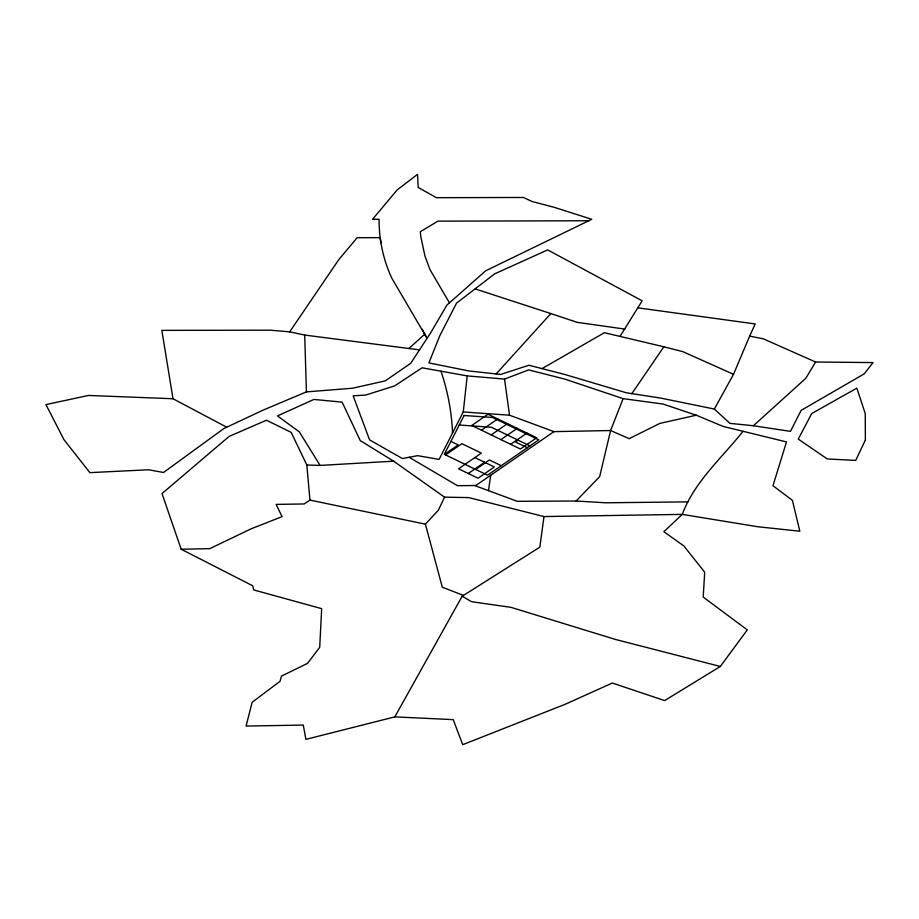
<?xml version="1.0" encoding="UTF-8"?>
<svg xmlns="http://www.w3.org/2000/svg" width="919" height="919" viewBox="0 0 919 919"><rect width="100%" height="100%" fill="white"/><g stroke="black" fill="none" stroke-linecap="round" stroke-linejoin="round"><path stroke-width="1.38" d="M463.256 411.942L467.208 375.905L422.097 367.807L394.653 385.911L365.555 395.101L353.137 395.813L369.587 439.891L402.453 458.57L417.582 455.663L439.11 459.397L463.256 411.942L509.528 415.204L553.973 431.631L610.607 430.529L629.205 438.65L659.785 423.429L696.269 415.216L723.184 426.439L786.503 441.924L772.971 485.714L792.385 500.327L799.84 531.228L757.761 526.736L682.254 514.387L543.991 516.558L468.77 497.604L444.532 497.156L393.619 461.177L360.248 440.592L342.132 402.131L313.884 399.443L277.458 415.905L299.33 431.861L320.088 465.416L393.619 461.177M543.991 516.558L539.832 547.184L462.177 596.224L394.814 716.877L305.889 739.358L303.27 725.068L246.085 726.056L252.139 702.288L280.054 681.301L281.501 676.085L307.566 663.346L319.709 647.321L321.673 608.654L253.736 589.929L252.656 585.759L181.169 549.229L162.02 493.56L229.107 436.422L266.441 420.224L291.174 432.367L306.843 465.025L309.933 500.085L304.189 503.945L276.125 504.405L282.087 516.639L251.151 528.804L209.704 548.666L181.169 549.229M488.494 490.666L490.689 475.272M696.269 415.216L663.104 404.061L623.105 398.639L610.607 430.529L599.647 476.662L576.11 501.016L517.294 501.314L475.387 485.818L553.973 431.631M620.049 336.411L642.151 300.812L547.678 249.899L494.64 273.873L456.559 303.109L439.764 335.768L428.92 362.902L468.805 370.943L500.579 374.447L528.919 365.245L564.645 374.424L626.218 392.746L661.06 398.157L714.35 409.058L729.939 423.372L753.385 425.738L790.478 431.367L801.092 410.402L864.297 373.803L873.05 362.58L815.601 362.006L763.275 338.812L749.64 336.159L733.523 374.297L714.35 409.058M749.64 336.159L755.188 323.947L637.556 307.796M444.532 497.156L438.455 510.091L425.405 524.163L442.303 587.195L463.44 595.409L462.177 596.224L471.573 601.704L510.884 607.321L615.27 639.394L720.335 666.47L747.285 629.894L703.196 597.074L704.701 572.181L683.793 545.886L663.863 531.733L682.254 514.387C694.362 481.74 721.874 457.961 743.046 431.287M422.235 329.255L427.048 338.318L391.919 278.365C383.28 259.951 379.007 239.641 379.076 219.308L372.54 219.319L397.157 189.923L417.536 174.334L418.179 187.487L436.433 197.688L523.37 197.47L532.158 201.525L554.295 207.349L591.779 219.296L485.623 270.829L446.921 305.097L430.712 332.747L410.736 363.281L385.233 380.891L352.471 388.243L306.429 391.885L262.777 410.265L223.719 428.656L163.502 472.492L148.602 469.758L89.855 472.642L63.928 439.604L45.95 404.601L88.5 395.446L173.002 398.743L226.602 427.163M815.601 362.006L805.791 378.306L753.385 425.738M173.002 398.743L161.836 330.369L270.278 330.185L289.692 331.851L338.72 259.721L357.158 237.699L380.19 237.653L380.903 242.754M631.732 393.769L663.851 346.796L682.737 351.621L733.523 374.297M496.145 373.93L550.872 313.563L577.143 322.339L624.851 329.094M408.898 348.508L424.854 334.102M444.486 454.388L458.225 444.911L450.919 441.373M445.589 454.916L461.889 443.682L481.361 453.09L458.57 468.805L478.041 478.213L494.342 466.978L474.87 457.559M481.453 430.184L497.765 418.949M491.194 434.894L507.495 423.659M500.924 439.604L517.236 428.357M468.299 473.515L484.612 462.268M510.665 444.314L526.966 433.067M475.64 469.448L489.379 459.971L501.246 465.703M518.086 440.178L515.467 441.982L527.334 447.725M720.335 666.47L664.632 700.588L612.318 683.035L565.461 704.172L462.739 744.666L453.205 719.634L394.814 716.877M542.038 368.622L604.403 332.701L663.851 346.796M467.208 375.905L504.542 379.076L528.655 369.897L564.783 379.099L623.105 398.639M687.975 501.866L605.839 502.796L576.11 501.016M475.824 485.519L457.432 485.68L409.162 457.283M588.803 220.755L437.926 221.146L420.316 231.714L420.776 236.47L424.969 256.091L429.977 269.635L449.471 302.845M306.843 465.025L320.088 465.416M459.247 425.015L491.412 427.278L529.953 445.91M289.692 331.851L304.694 335.056L419.455 349.875M309.933 500.085L425.405 524.163M475.307 288.957L550.872 313.563M440.971 371.196C447.714 391.126 451.746 412.011 452.516 433.056M504.542 379.076L509.528 415.204M304.694 335.056L306.429 391.885M865.376 440.052L855.715 460.396L827.295 458.96L798.255 439.075L811.753 413.527L856.841 388.151L865.239 413.55L865.376 440.052M464.095 415.491L444.337 454.319L487.507 475.18L538.764 439.845L492.538 417.49L464.095 415.491M488.023 414.239L471.723 425.486L520.395 449.012L536.696 437.777L488.023 414.239"/></g></svg>
